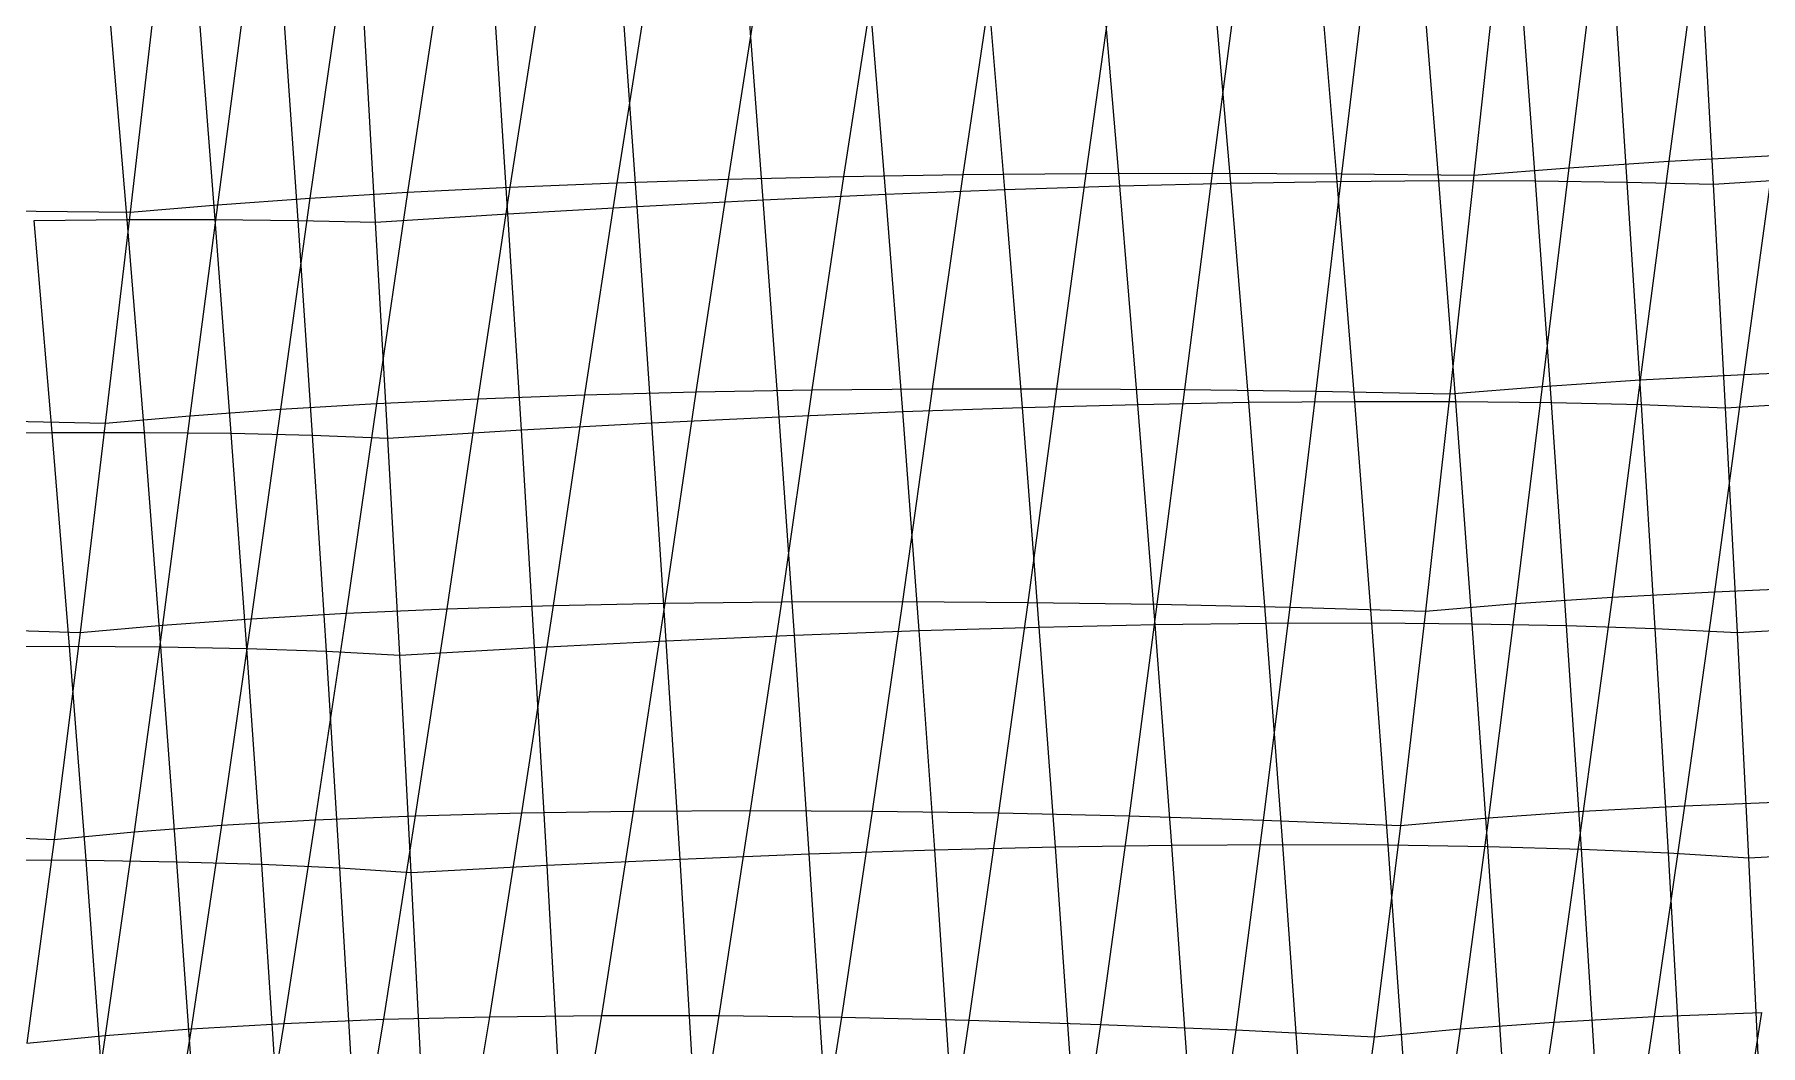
# Model space of a CAD drawing. Extents: x -429 to 429, y -1 to 209.
# Drawn here: x -325.05 to -304.12, y 173.99 to 186.26 of the extents above; entities that cross this region are included whole.
import ezdxf

# ---------------------------------------------------------------- set-up
doc = ezdxf.new("R2010")
doc.units = 0

msp = doc.modelspace()

# ---------------------------------------------------------------- linework, layer by layer
at = {"layer": 'default', "color": 5, "linetype": 'CONTINUOUS'}
for p, q in [((-304.879, 187.359, 96.116), (-305.232, 184.719, 95.859)), ((-314.846, 187.112, 103.361), (-315.241, 184.535, 103.049)), ((-313.413, 187.144, 102.33), (-313.794, 184.558, 102.025)), ((-311.94, 187.168, 101.356), (-312.303, 184.571, 101.068)), ((-310.43, 187.184, 100.443), (-310.771, 184.574, 100.181)), ((-308.886, 187.19, 99.591), (-309.201, 184.567, 99.366)), ((-307.31, 187.188, 98.802), (-307.596, 184.55, 98.623)), ((-307.31, 187.188, 98.802), (-307.596, 184.55, 98.623)), ((-306.12, 187.277, 97.435), (-306.445, 184.639, 97.214)), ((-318.888, 186.962, 106.791), (-319.287, 184.407, 106.504)), ((-317.586, 187.021, 105.594), (-317.991, 184.459, 105.291)), ((-316.238, 187.071, 104.45), (-316.641, 184.502, 104.139)), ((-322.498, 186.737, 110.682), (-322.833, 184.192, 110.481)), ((-321.346, 186.821, 109.337), (-321.711, 184.273, 109.102)), ((-320.142, 186.896, 108.04), (-320.528, 184.345, 107.775)), ((-323.596, 186.646, 112.072), (-323.892, 184.102, 111.911)), ((-323.596, 186.646, 112.072), (-323.892, 184.102, 111.911)), ((-307.596, 184.55, 98.623), (-306.445, 184.639, 97.214)), ((-306.445, 184.639, 97.214), (-306.768, 181.987, 96.995)), ((-306.445, 184.639, 97.214), (-305.232, 184.719, 95.859)), ((-305.232, 184.719, 95.859), (-305.58, 182.066, 95.609)), ((-305.232, 184.719, 95.859), (-303.959, 184.79, 94.561)), ((-303.959, 184.79, 94.561), (-304.324, 182.134, 94.284)), ((-320.528, 184.345, 107.775), (-319.287, 184.407, 106.504)), ((-319.287, 184.407, 106.504), (-319.675, 181.839, 106.231)), ((-319.287, 184.407, 106.504), (-317.991, 184.459, 105.291)), ((-317.991, 184.459, 105.291), (-318.383, 181.886, 105.004)), ((-317.991, 184.459, 105.291), (-316.641, 184.502, 104.139)), ((-316.641, 184.502, 104.139), (-317.031, 181.921, 103.843)), ((-316.641, 184.502, 104.139), (-315.241, 184.535, 103.049)), ((-315.241, 184.535, 103.049), (-315.624, 181.945, 102.753)), ((-315.241, 184.535, 103.049), (-313.794, 184.558, 102.025)), ((-313.794, 184.558, 102.025), (-314.165, 181.959, 101.735)), ((-313.794, 184.558, 102.025), (-312.303, 184.571, 101.068)), ((-312.303, 184.571, 101.068), (-312.658, 181.96, 100.792)), ((-312.303, 184.571, 101.068), (-310.771, 184.574, 100.181)), ((-310.771, 184.574, 100.181), (-311.107, 181.951, 99.927)), ((-310.771, 184.574, 100.181), (-309.201, 184.567, 99.366)), ((-309.201, 184.567, 99.366), (-309.515, 181.93, 99.142)), ((-309.201, 184.567, 99.366), (-307.596, 184.55, 98.623)), ((-307.596, 184.55, 98.623), (-307.887, 181.898, 98.439)), ((-307.596, 184.55, 98.623), (-307.887, 181.898, 98.439)), ((-323.892, 184.102, 111.911), (-322.833, 184.192, 110.481)), ((-322.833, 184.192, 110.481), (-323.167, 181.633, 110.282)), ((-322.833, 184.192, 110.481), (-321.711, 184.273, 109.102)), ((-321.711, 184.273, 109.102), (-322.07, 181.713, 108.874)), ((-321.711, 184.273, 109.102), (-320.528, 184.345, 107.775)), ((-320.528, 184.345, 107.775), (-320.905, 181.781, 107.522)), ((-325.412, 184.119, 112.715), (-323.892, 184.102, 111.911)), ((-323.892, 184.102, 111.911), (-324.193, 181.544, 111.744)), ((-323.892, 184.102, 111.911), (-324.193, 181.544, 111.744)), ((-305.58, 182.066, 95.609), (-304.324, 182.134, 94.284)), ((-304.324, 182.134, 94.284), (-304.68, 179.497, 94.016)), ((-304.324, 182.134, 94.284), (-303.005, 182.191, 93.024)), ((-319.675, 181.839, 106.231), (-318.383, 181.886, 105.004)), ((-318.383, 181.886, 105.004), (-318.762, 179.33, 104.73)), ((-318.383, 181.886, 105.004), (-317.031, 181.921, 103.843)), ((-317.031, 181.921, 103.843), (-317.409, 179.359, 103.562)), ((-317.031, 181.921, 103.843), (-315.624, 181.945, 102.753)), ((-315.624, 181.945, 102.753), (-315.995, 179.374, 102.47)), ((-315.624, 181.945, 102.753), (-314.165, 181.959, 101.735)), ((-314.165, 181.959, 101.735), (-314.527, 179.377, 101.457)), ((-314.165, 181.959, 101.735), (-312.658, 181.96, 100.792)), ((-312.658, 181.96, 100.792), (-313.006, 179.368, 100.525)), ((-312.658, 181.96, 100.792), (-311.107, 181.951, 99.927)), ((-311.107, 181.951, 99.927), (-311.44, 179.345, 99.678)), ((-311.107, 181.951, 99.927), (-309.515, 181.93, 99.142)), ((-309.515, 181.93, 99.142), (-309.83, 179.31, 98.917)), ((-309.515, 181.93, 99.142), (-307.887, 181.898, 98.439)), ((-307.887, 181.898, 98.439), (-308.184, 179.263, 98.246)), ((-307.887, 181.898, 98.439), (-308.184, 179.263, 98.246)), ((-307.887, 181.898, 98.439), (-306.768, 181.987, 96.995)), ((-306.768, 181.987, 96.995), (-307.091, 179.353, 96.773)), ((-306.768, 181.987, 96.995), (-305.58, 182.066, 95.609)), ((-305.58, 182.066, 95.609), (-305.922, 179.431, 95.362)), ((-323.167, 181.633, 110.282), (-322.07, 181.713, 108.874)), ((-322.07, 181.713, 108.874), (-322.424, 179.17, 108.649)), ((-322.07, 181.713, 108.874), (-320.905, 181.781, 107.522)), ((-320.905, 181.781, 107.522), (-321.274, 179.235, 107.277)), ((-320.905, 181.781, 107.522), (-319.675, 181.839, 106.231)), ((-319.675, 181.839, 106.231), (-320.052, 179.289, 105.969)), ((-325.738, 181.576, 112.512), (-324.193, 181.544, 111.744)), ((-324.193, 181.544, 111.744), (-324.499, 179.002, 111.57)), ((-324.193, 181.544, 111.744), (-324.499, 179.002, 111.57)), ((-324.193, 181.544, 111.744), (-323.167, 181.633, 110.282)), ((-323.167, 181.633, 110.282), (-323.501, 179.092, 110.081)), ((-317.409, 179.359, 103.562), (-315.995, 179.374, 102.47)), ((-315.995, 179.374, 102.47), (-316.372, 176.843, 102.178)), ((-315.995, 179.374, 102.47), (-314.527, 179.377, 101.457)), ((-314.527, 179.377, 101.457), (-314.893, 176.835, 101.168)), ((-314.527, 179.377, 101.457), (-313.006, 179.368, 100.525)), ((-313.006, 179.368, 100.525), (-313.36, 176.813, 100.247)), ((-313.006, 179.368, 100.525), (-311.44, 179.345, 99.678)), ((-307.091, 179.353, 96.773), (-305.922, 179.431, 95.362)), ((-305.922, 179.431, 95.362), (-306.272, 176.833, 95.104)), ((-305.922, 179.431, 95.362), (-304.68, 179.497, 94.016)), ((-304.68, 179.497, 94.016), (-305.043, 176.899, 93.737)), ((-304.68, 179.497, 94.016), (-303.368, 179.551, 92.739)), ((-323.501, 179.092, 110.081), (-322.424, 179.17, 108.649)), ((-322.424, 179.17, 108.649), (-322.785, 176.663, 108.413)), ((-322.424, 179.17, 108.649), (-321.274, 179.235, 107.277)), ((-321.274, 179.235, 107.277), (-321.648, 176.728, 107.021)), ((-321.274, 179.235, 107.277), (-320.052, 179.289, 105.969)), ((-320.052, 179.289, 105.969), (-320.434, 176.778, 105.697)), ((-320.052, 179.289, 105.969), (-318.762, 179.33, 104.73)), ((-318.762, 179.33, 104.73), (-319.147, 176.814, 104.446)), ((-318.762, 179.33, 104.73), (-317.409, 179.359, 103.562)), ((-317.409, 179.359, 103.562), (-317.791, 176.836, 103.271)), ((-311.44, 179.345, 99.678), (-311.778, 176.777, 99.416)), ((-311.44, 179.345, 99.678), (-309.83, 179.31, 98.917)), ((-309.83, 179.31, 98.917), (-310.153, 176.726, 98.68)), ((-309.83, 179.31, 98.917), (-308.184, 179.263, 98.246)), ((-308.184, 179.263, 98.246), (-308.489, 176.661, 98.039)), ((-308.184, 179.263, 98.246), (-308.489, 176.661, 98.039)), ((-308.184, 179.263, 98.246), (-307.091, 179.353, 96.773)), ((-307.091, 179.353, 96.773), (-307.422, 176.754, 96.54)), ((-326.064, 179.05, 112.307), (-324.499, 179.002, 111.57)), ((-324.499, 179.002, 111.57), (-324.814, 176.492, 111.383)), ((-324.499, 179.002, 111.57), (-324.814, 176.492, 111.383)), ((-324.499, 179.002, 111.57), (-323.501, 179.092, 110.081)), ((-323.501, 179.092, 110.081), (-323.842, 176.584, 109.869)), ((-306.272, 176.833, 95.104), (-305.043, 176.899, 93.737)), ((-305.043, 176.899, 93.737), (-305.41, 174.342, 93.447)), ((-305.043, 176.899, 93.737), (-303.738, 176.95, 92.443)), ((-323.842, 176.584, 109.869), (-322.785, 176.663, 108.413)), ((-322.785, 176.663, 108.413), (-323.153, 174.195, 108.165)), ((-322.785, 176.663, 108.413), (-321.648, 176.728, 107.021)), ((-321.648, 176.728, 107.021), (-322.028, 174.26, 106.756)), ((-321.648, 176.728, 107.021), (-320.434, 176.778, 105.697)), ((-320.434, 176.778, 105.697), (-320.82, 174.309, 105.417)), ((-320.434, 176.778, 105.697), (-319.147, 176.814, 104.446)), ((-319.147, 176.814, 104.446), (-319.535, 174.34, 104.155)), ((-319.147, 176.814, 104.446), (-317.791, 176.836, 103.271)), ((-317.791, 176.836, 103.271), (-318.177, 174.355, 102.974)), ((-317.791, 176.836, 103.271), (-316.372, 176.843, 102.178)), ((-316.372, 176.843, 102.178), (-316.752, 174.354, 101.878)), ((-316.372, 176.843, 102.178), (-314.893, 176.835, 101.168)), ((-314.893, 176.835, 101.168), (-315.264, 174.335, 100.872)), ((-314.893, 176.835, 101.168), (-313.36, 176.813, 100.247)), ((-313.36, 176.813, 100.247), (-313.72, 174.3, 99.959)), ((-313.36, 176.813, 100.247), (-311.778, 176.777, 99.416)), ((-311.778, 176.777, 99.416), (-312.126, 174.248, 99.143)), ((-311.778, 176.777, 99.416), (-310.153, 176.726, 98.68)), ((-310.153, 176.726, 98.68), (-310.486, 174.18, 98.426)), ((-310.153, 176.726, 98.68), (-308.489, 176.661, 98.039)), ((-308.489, 176.661, 98.039), (-308.808, 174.096, 97.813)), ((-308.489, 176.661, 98.039), (-308.808, 174.096, 97.813)), ((-308.489, 176.661, 98.039), (-307.422, 176.754, 96.54)), ((-307.422, 176.754, 96.54), (-307.763, 174.194, 96.29)), ((-307.422, 176.754, 96.54), (-306.272, 176.833, 95.104)), ((-306.272, 176.833, 95.104), (-306.629, 174.276, 94.833)), ((-326.398, 176.559, 112.091), (-324.814, 176.492, 111.383)), ((-324.814, 176.492, 111.383), (-325.143, 174.018, 111.177)), ((-324.814, 176.492, 111.383), (-325.143, 174.018, 111.177)), ((-324.814, 176.492, 111.383), (-323.842, 176.584, 109.869)), ((-323.842, 176.584, 109.869), (-324.193, 174.114, 109.641)), ((-319.535, 174.34, 104.155), (-318.177, 174.355, 102.974)), ((-318.177, 174.355, 102.974), (-318.583, 171.902, 102.65)), ((-318.177, 174.355, 102.974), (-316.752, 174.354, 101.878)), ((-316.752, 174.354, 101.878), (-317.151, 171.891, 101.552)), ((-316.752, 174.354, 101.878), (-315.264, 174.335, 100.872)), ((-305.41, 174.342, 93.447), (-304.111, 174.392, 92.139)), ((-304.111, 174.392, 92.139), (-304.505, 171.861, 91.807)), ((-324.193, 174.114, 109.641), (-323.153, 174.195, 108.165)), ((-323.153, 174.195, 108.165), (-323.542, 171.752, 107.892)), ((-323.153, 174.195, 108.165), (-322.028, 174.26, 106.756)), ((-322.028, 174.26, 106.756), (-322.428, 171.818, 106.465)), ((-322.028, 174.26, 106.756), (-320.82, 174.309, 105.417)), ((-320.82, 174.309, 105.417), (-321.226, 171.865, 105.112)), ((-320.82, 174.309, 105.417), (-319.535, 174.34, 104.155)), ((-319.535, 174.34, 104.155), (-319.943, 171.893, 103.838)), ((-315.264, 174.335, 100.872), (-315.655, 171.861, 100.549)), ((-315.264, 174.335, 100.872), (-313.72, 174.3, 99.959)), ((-313.72, 174.3, 99.959), (-314.1, 171.812, 99.644)), ((-313.72, 174.3, 99.959), (-312.126, 174.248, 99.143)), ((-312.126, 174.248, 99.143), (-312.492, 171.744, 98.842)), ((-312.126, 174.248, 99.143), (-310.486, 174.18, 98.426)), ((-310.486, 174.18, 98.426), (-310.838, 171.657, 98.146)), ((-310.486, 174.18, 98.426), (-308.808, 174.096, 97.813)), ((-308.808, 174.096, 97.813), (-307.763, 174.194, 96.29)), ((-307.763, 174.194, 96.29), (-308.123, 171.657, 96.013)), ((-307.763, 174.194, 96.29), (-306.629, 174.276, 94.833)), ((-306.629, 174.276, 94.833), (-307.006, 171.744, 94.535)), ((-306.629, 174.276, 94.833), (-305.41, 174.342, 93.447)), ((-305.41, 174.342, 93.447), (-305.798, 171.812, 93.131)), ((-325.143, 174.018, 111.177), (-324.193, 174.114, 109.641)), ((-324.193, 174.114, 109.641), (-324.565, 171.667, 109.388)), ((-308.808, 174.096, 97.813), (-309.146, 171.552, 97.559)), ((-308.808, 174.096, 97.813), (-309.146, 171.552, 97.559))]:
    msp.add_line(p, q, dxfattribs=at)
at = {"layer": 'default', "color": 3, "linetype": 'CONTINUOUS'}
for p, q in [((-308.024, 184.485, 106.483), (-308.234, 187.12, 106.036)), ((-306.85, 184.483, 105.181), (-307.045, 187.128, 104.75)), ((-305.739, 184.468, 103.826), (-305.913, 187.125, 103.415)), ((-304.692, 184.441, 102.423), (-304.839, 187.11, 102.033)), ((-304.692, 184.441, 102.423), (-304.839, 187.11, 102.033)), ((-314.727, 184.321, 112.12), (-314.937, 186.915, 111.66)), ((-313.284, 184.377, 111.118), (-313.503, 186.978, 110.65)), ((-311.89, 184.422, 110.051), (-312.113, 187.03, 109.58)), ((-310.546, 184.455, 108.921), (-310.77, 187.072, 108.454)), ((-309.256, 184.476, 107.731), (-309.476, 187.102, 107.271)), ((-317.744, 184.173, 113.921), (-317.928, 186.757, 113.495)), ((-316.215, 184.253, 113.055), (-316.413, 186.842, 112.609)), ((-323.928, 184.014, 119.548), (-324.142, 186.556, 119.129)), ((-322.86, 184.014, 118.224), (-323.058, 186.567, 117.82)), ((-321.855, 184.003, 116.853), (-322.031, 186.568, 116.467)), ((-320.915, 183.98, 115.437), (-321.064, 186.557, 115.072)), ((-320.915, 183.98, 115.437), (-321.064, 186.557, 115.072)), ((-319.312, 184.082, 114.715), (-319.479, 186.663, 114.316)), ((-313.284, 184.377, 111.118), (-311.89, 184.422, 110.051)), ((-311.89, 184.422, 110.051), (-310.546, 184.455, 108.921)), ((-311.671, 181.77, 110.518), (-311.89, 184.422, 110.051)), ((-310.546, 184.455, 108.921), (-309.256, 184.476, 107.731)), ((-310.327, 181.795, 109.386), (-310.546, 184.455, 108.921)), ((-309.256, 184.476, 107.731), (-308.024, 184.485, 106.483)), ((-309.041, 181.807, 108.189), (-309.256, 184.476, 107.731)), ((-308.024, 184.485, 106.483), (-306.85, 184.483, 105.181)), ((-307.817, 181.806, 106.93), (-308.024, 184.485, 106.483)), ((-306.85, 184.483, 105.181), (-305.739, 184.468, 103.826)), ((-306.658, 181.793, 105.612), (-306.85, 184.483, 105.181)), ((-305.739, 184.468, 103.826), (-304.692, 184.441, 102.423)), ((-305.566, 181.767, 104.239), (-305.739, 184.468, 103.826)), ((-304.692, 184.441, 102.423), (-303.02, 184.546, 101.762)), ((-304.545, 181.729, 102.814), (-304.692, 184.441, 102.423)), ((-304.545, 181.729, 102.814), (-304.692, 184.441, 102.423)), ((-317.744, 184.173, 113.921), (-316.215, 184.253, 113.055)), ((-316.215, 184.253, 113.055), (-314.727, 184.321, 112.12)), ((-316.02, 181.62, 113.5), (-316.215, 184.253, 113.055)), ((-314.727, 184.321, 112.12), (-313.284, 184.377, 111.118)), ((-314.522, 181.683, 112.578), (-314.727, 184.321, 112.12)), ((-313.071, 181.733, 111.583), (-313.284, 184.377, 111.118)), ((-325.057, 184.003, 120.822), (-323.928, 184.014, 119.548)), ((-324.838, 181.429, 121.25), (-325.057, 184.003, 120.822)), ((-323.928, 184.014, 119.548), (-322.86, 184.014, 118.224)), ((-323.718, 181.43, 119.965), (-323.928, 184.014, 119.548)), ((-322.86, 184.014, 118.224), (-321.855, 184.003, 116.853)), ((-322.665, 181.419, 118.628), (-322.86, 184.014, 118.224)), ((-321.855, 184.003, 116.853), (-320.915, 183.98, 115.437)), ((-321.68, 181.396, 117.24), (-321.855, 184.003, 116.853)), ((-320.915, 183.98, 115.437), (-319.312, 184.082, 114.715)), ((-320.767, 181.361, 115.806), (-320.915, 183.98, 115.437)), ((-320.767, 181.361, 115.806), (-320.915, 183.98, 115.437)), ((-319.312, 184.082, 114.715), (-317.744, 184.173, 113.921)), ((-319.147, 181.46, 115.116), (-319.312, 184.082, 114.715)), ((-317.564, 181.546, 114.346), (-317.744, 184.173, 113.921)), ((-316.02, 181.62, 113.5), (-314.522, 181.683, 112.578)), ((-314.522, 181.683, 112.578), (-313.071, 181.733, 111.583)), ((-314.326, 179.027, 113.025), (-314.522, 181.683, 112.578)), ((-313.071, 181.733, 111.583), (-311.671, 181.77, 110.518)), ((-312.867, 179.069, 112.037), (-313.071, 181.733, 111.583)), ((-311.671, 181.77, 110.518), (-310.327, 181.795, 109.386)), ((-311.463, 179.099, 110.974), (-311.671, 181.77, 110.518)), ((-310.327, 181.795, 109.386), (-309.041, 181.807, 108.189)), ((-310.118, 179.116, 109.839), (-310.327, 181.795, 109.386)), ((-309.041, 181.807, 108.189), (-307.817, 181.806, 106.93)), ((-308.836, 179.119, 108.636), (-309.041, 181.807, 108.189)), ((-307.817, 181.806, 106.93), (-306.658, 181.793, 105.612)), ((-307.62, 179.109, 107.366), (-307.817, 181.806, 106.93)), ((-306.658, 181.793, 105.612), (-305.566, 181.767, 104.239)), ((-306.473, 179.086, 106.035), (-306.658, 181.793, 105.612)), ((-305.566, 181.767, 104.239), (-304.545, 181.729, 102.814)), ((-305.399, 179.05, 104.646), (-305.566, 181.767, 104.239)), ((-304.545, 181.729, 102.814), (-302.857, 181.83, 102.187)), ((-304.401, 179.001, 103.203), (-304.545, 181.729, 102.814)), ((-304.401, 179.001, 103.203), (-304.545, 181.729, 102.814)), ((-320.767, 181.361, 115.806), (-319.147, 181.46, 115.116)), ((-319.147, 181.46, 115.116), (-317.564, 181.546, 114.346)), ((-318.987, 178.821, 115.51), (-319.147, 181.46, 115.116)), ((-317.564, 181.546, 114.346), (-316.02, 181.62, 113.5)), ((-317.39, 178.902, 114.764), (-317.564, 181.546, 114.346)), ((-315.835, 178.971, 113.935), (-316.02, 181.62, 113.5)), ((-326.02, 181.416, 122.477), (-324.838, 181.429, 121.25)), ((-324.838, 181.429, 121.25), (-323.718, 181.43, 119.965)), ((-324.629, 178.837, 121.668), (-324.838, 181.429, 121.25)), ((-323.718, 181.43, 119.965), (-322.665, 181.419, 118.628)), ((-323.518, 178.828, 120.374), (-323.718, 181.43, 119.965)), ((-322.665, 181.419, 118.628), (-321.68, 181.396, 117.24)), ((-322.478, 178.807, 119.025), (-322.665, 181.419, 118.628)), ((-321.68, 181.396, 117.24), (-320.767, 181.361, 115.806)), ((-321.511, 178.774, 117.622), (-321.68, 181.396, 117.24)), ((-320.622, 178.728, 116.172), (-320.767, 181.361, 115.806)), ((-320.622, 178.728, 116.172), (-320.767, 181.361, 115.806)), ((-317.39, 178.902, 114.764), (-315.835, 178.971, 113.935)), ((-315.835, 178.971, 113.935), (-314.326, 179.027, 113.025)), ((-315.656, 176.316, 114.362), (-315.835, 178.971, 113.935)), ((-314.326, 179.027, 113.025), (-312.867, 179.069, 112.037)), ((-314.136, 176.365, 113.465), (-314.326, 179.027, 113.025)), ((-312.867, 179.069, 112.037), (-311.463, 179.099, 110.974)), ((-312.67, 176.4, 112.484), (-312.867, 179.069, 112.037)), ((-311.463, 179.099, 110.974), (-310.118, 179.116, 109.839)), ((-311.262, 176.422, 111.423), (-311.463, 179.099, 110.974)), ((-310.118, 179.116, 109.839), (-308.836, 179.119, 108.636)), ((-309.916, 176.431, 110.285), (-310.118, 179.116, 109.839)), ((-308.836, 179.119, 108.636), (-307.62, 179.109, 107.366)), ((-308.637, 176.426, 109.075), (-308.836, 179.119, 108.636)), ((-307.62, 179.109, 107.366), (-306.473, 179.086, 106.035)), ((-307.428, 176.407, 107.795), (-307.62, 179.109, 107.366)), ((-306.473, 179.086, 106.035), (-305.399, 179.05, 104.646)), ((-306.294, 176.375, 106.451), (-306.473, 179.086, 106.035)), ((-305.399, 179.05, 104.646), (-304.401, 179.001, 103.203)), ((-305.238, 176.329, 105.046), (-305.399, 179.05, 104.646)), ((-304.401, 179.001, 103.203), (-302.7, 179.099, 102.606)), ((-304.264, 176.27, 103.585), (-304.401, 179.001, 103.203)), ((-304.264, 176.27, 103.585), (-304.401, 179.001, 103.203)), ((-325.808, 178.833, 122.901), (-324.629, 178.837, 121.668)), ((-324.629, 178.837, 121.668), (-323.518, 178.828, 120.374)), ((-324.427, 176.24, 122.079), (-324.629, 178.837, 121.668)), ((-323.518, 178.828, 120.374), (-322.478, 178.807, 119.025)), ((-323.324, 176.221, 120.776), (-323.518, 178.828, 120.374)), ((-322.478, 178.807, 119.025), (-321.511, 178.774, 117.622)), ((-322.297, 176.191, 119.414), (-322.478, 178.807, 119.025)), ((-321.511, 178.774, 117.622), (-320.622, 178.728, 116.172)), ((-321.349, 176.147, 117.997), (-321.511, 178.774, 117.622)), ((-320.622, 178.728, 116.172), (-318.987, 178.821, 115.51)), ((-318.987, 178.821, 115.51), (-317.39, 178.902, 114.764)), ((-318.834, 176.179, 115.898), (-318.987, 178.821, 115.51)), ((-317.223, 176.254, 115.174), (-317.39, 178.902, 114.764)), ((-320.483, 176.091, 116.531), (-320.622, 178.728, 116.172)), ((-320.483, 176.091, 116.531), (-320.622, 178.728, 116.172)), ((-325.602, 176.245, 123.318), (-324.427, 176.24, 122.079)), ((-324.427, 176.24, 122.079), (-323.324, 176.221, 120.776)), ((-324.234, 173.637, 122.479), (-324.427, 176.24, 122.079)), ((-318.834, 176.179, 115.898), (-317.223, 176.254, 115.174)), ((-317.223, 176.254, 115.174), (-315.656, 176.316, 114.362)), ((-317.065, 173.601, 115.575), (-317.223, 176.254, 115.174)), ((-315.656, 176.316, 114.362), (-314.136, 176.365, 113.465)), ((-315.486, 173.656, 114.78), (-315.656, 176.316, 114.362)), ((-314.136, 176.365, 113.465), (-312.67, 176.4, 112.484)), ((-313.956, 173.698, 113.893), (-314.136, 176.365, 113.465)), ((-312.67, 176.4, 112.484), (-311.262, 176.422, 111.423)), ((-312.483, 173.726, 112.918), (-312.67, 176.4, 112.484)), ((-311.262, 176.422, 111.423), (-309.916, 176.431, 110.285)), ((-311.07, 173.74, 111.859), (-311.262, 176.422, 111.423)), ((-309.916, 176.431, 110.285), (-308.637, 176.426, 109.075)), ((-309.723, 173.74, 110.719), (-309.916, 176.431, 110.285)), ((-308.637, 176.426, 109.075), (-307.428, 176.407, 107.795)), ((-308.447, 173.727, 109.502), (-308.637, 176.426, 109.075)), ((-307.428, 176.407, 107.795), (-306.294, 176.375, 106.451)), ((-307.245, 173.699, 108.213), (-307.428, 176.407, 107.795)), ((-306.294, 176.375, 106.451), (-305.238, 176.329, 105.046)), ((-306.123, 173.658, 106.856), (-306.294, 176.375, 106.451)), ((-305.238, 176.329, 105.046), (-304.264, 176.27, 103.585)), ((-305.085, 173.604, 105.436), (-305.238, 176.329, 105.046)), ((-304.264, 176.27, 103.585), (-302.549, 176.363, 103.017)), ((-304.133, 173.535, 103.957), (-304.264, 176.27, 103.585)), ((-304.133, 173.535, 103.957), (-304.264, 176.27, 103.585)), ((-323.324, 176.221, 120.776), (-322.297, 176.191, 119.414)), ((-323.139, 173.61, 121.167), (-323.324, 176.221, 120.776)), ((-322.297, 176.191, 119.414), (-321.349, 176.147, 117.997)), ((-322.124, 173.569, 119.794), (-322.297, 176.191, 119.414)), ((-321.349, 176.147, 117.997), (-320.483, 176.091, 116.531)), ((-321.194, 173.516, 118.363), (-321.349, 176.147, 117.997)), ((-320.483, 176.091, 116.531), (-318.834, 176.179, 115.898)), ((-320.351, 173.451, 116.881), (-320.483, 176.091, 116.531)), ((-320.351, 173.451, 116.881), (-320.483, 176.091, 116.531)), ((-318.688, 173.532, 116.276), (-318.834, 176.179, 115.898))]:
    msp.add_line(p, q, dxfattribs=at)

doc.saveas('drawing.dxf')
